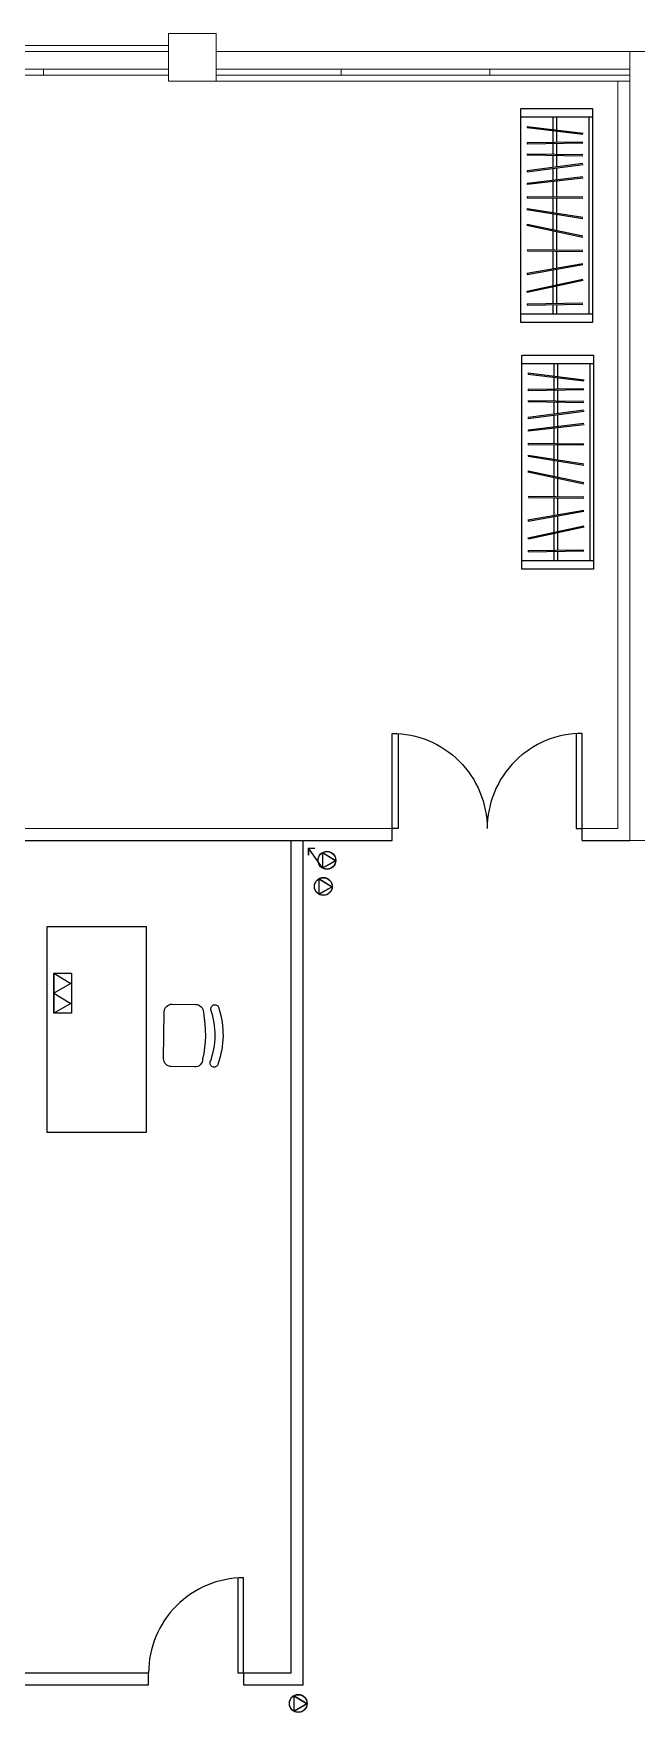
# Model space of a CAD drawing. Header units: millimetres. Extents: x 379 to 563, y 812 to 870.
# Drawn here: x 447.43 to 452.51, y 841.2 to 855.33 of the extents above; entities that cross this region are included whole.
import ezdxf

# ---------------------------------------------------------------- set-up
doc = ezdxf.new("R2010")
doc.units = ezdxf.units.MM
for name, color, linetype in [('LAYOUT', 6, 'Continuous'), ('mobiliario', 140, 'Continuous'), ('pontos', 72, 'Continuous')]:
    doc.layers.add(name, color=color, linetype=linetype)

msp = doc.modelspace()

# ---------------------------------------------------------------- linework, layer by layer
for p, q in [((450.45, 848.54), (450.45, 848.64)), ((452.05, 848.54), (452.05, 848.64)), ((442.4, 848.54), (450.45, 848.54)), ((449.6, 841.534), (449.6, 848.54)), ((449.7, 841.434), (449.7, 848.54)), ((452.05, 848.54), (452.45, 848.54)), ((438.1, 841.534), (448.4, 841.534)), ((438.1, 841.434), (448.4, 841.434)), ((448.4, 841.434), (448.4, 841.534)), ((449.2, 841.534), (449.6, 841.534)), ((449.2, 841.534), (449.2, 841.434)), ((449.2, 841.434), (449.7, 841.434))]:
    msp.add_line(p, q)
at = {"color": 7, "lineweight": 0}
for points in [[(448.567, 854.928), (448.968, 854.928), (448.968, 855.329), (448.567, 855.329), (448.567, 854.928), (448.567, 854.928)], [(440.213, 855.229), (448.567, 855.229)], [(440.213, 855.179), (448.567, 855.179)], [(448.968, 855.179), (457.335, 855.179)], [(452.45, 848.54), (452.45, 855.179)], [(440.213, 855.028), (448.567, 855.028)], [(447.515, 854.978), (447.515, 855.028)], [(448.968, 855.028), (452.45, 855.028)], [(450.02, 854.978), (450.02, 855.028)], [(451.273, 854.978), (451.273, 855.028)], [(440.213, 854.978), (448.567, 854.978)], [(442.4, 854.978), (442.4, 848.64), (450.45, 848.64)], [(448.968, 854.978), (452.45, 854.978)], [(448.968, 854.928), (452.45, 854.928)], [(452.05, 848.64), (452.35, 848.64), (452.35, 854.928)], [(452.45, 848.54), (455.155, 848.54)]]:
    msp.add_lwpolyline(points, dxfattribs=at)
for points in [[(450.5, 849.44), (450.5, 848.64), (450.45, 848.64), (450.45, 849.44, -0.414214), (451.25, 848.64)], [(452, 849.44), (452, 848.64), (452.05, 848.64), (452.05, 849.44, 0.414214), (451.25, 848.64)], [(449.15, 842.334), (449.15, 841.534), (449.2, 841.534), (449.2, 842.334, 0.414214), (448.4, 841.534)]]:
    msp.add_lwpolyline(points, format="xyb")
at = {"layer": 'LAYOUT'}
for p, q in [((451.532, 852.898), (451.532, 854.698)), ((451.536, 854.698), (452.136, 854.698)), ((451.536, 854.628), (452.136, 854.628)), ((451.806, 854.522), (451.806, 854.628)), ((451.836, 854.519), (451.836, 854.628)), ((452.106, 854.628), (452.106, 852.968)), ((452.136, 854.698), (452.136, 852.898)), ((451.587, 854.548), (451.586, 854.539)), ((451.586, 854.539), (452.056, 854.482)), ((451.587, 854.548), (452.057, 854.492)), ((451.806, 854.412), (451.806, 854.512)), ((451.836, 854.413), (451.836, 854.509)), ((452.056, 854.416), (451.586, 854.409)), ((451.586, 854.409), (451.586, 854.399)), ((452.056, 854.406), (451.586, 854.399)), ((451.586, 854.318), (452.056, 854.311)), ((451.586, 854.318), (451.586, 854.308)), ((451.586, 854.308), (452.056, 854.301)), ((451.806, 854.314), (451.806, 854.402)), ((451.806, 854.202), (451.806, 854.304)), ((451.836, 854.314), (451.836, 854.403)), ((451.836, 854.206), (451.836, 854.304)), ((452.056, 854.235), (451.586, 854.173)), ((451.586, 854.173), (451.587, 854.163)), ((452.057, 854.225), (451.587, 854.163)), ((451.806, 854.094), (451.806, 854.192)), ((451.836, 854.097), (451.836, 854.196)), ((452.056, 854.123), (451.586, 854.068)), ((451.586, 854.068), (451.587, 854.058)), ((452.057, 854.113), (451.587, 854.058)), ((451.806, 853.956), (451.806, 854.084)), ((451.836, 853.956), (451.836, 854.087)), ((451.586, 853.957), (452.056, 853.954)), ((451.586, 853.957), (451.586, 853.947)), ((451.586, 853.947), (452.056, 853.944)), ((451.586, 853.858), (452.056, 853.783)), ((451.586, 853.858), (451.586, 853.848)), ((451.806, 853.823), (451.806, 853.946)), ((451.836, 853.818), (451.836, 853.946)), ((451.584, 853.848), (452.054, 853.773)), ((451.584, 853.716), (452.054, 853.617)), ((451.586, 853.726), (452.056, 853.626)), ((451.586, 853.726), (451.586, 853.716)), ((451.806, 853.68), (451.806, 853.813)), ((451.836, 853.673), (451.836, 853.808)), ((451.806, 853.509), (451.806, 853.669)), ((451.836, 853.509), (451.836, 853.663)), ((451.586, 853.512), (452.056, 853.506)), ((451.586, 853.502), (452.056, 853.496)), ((451.806, 853.351), (451.806, 853.499)), ((451.836, 853.356), (451.836, 853.499)), ((451.584, 853.312), (452.054, 853.395)), ((451.586, 853.302), (452.056, 853.385)), ((451.586, 853.312), (451.586, 853.302)), ((451.806, 853.209), (451.806, 853.341)), ((451.836, 853.216), (451.836, 853.346)), ((451.586, 853.162), (452.056, 853.263)), ((451.588, 853.152), (451.586, 853.162)), ((451.588, 853.152), (452.058, 853.254)), ((451.806, 853.058), (451.806, 853.199)), ((451.836, 853.058), (451.836, 853.206)), ((451.586, 853.054), (452.056, 853.062)), ((451.586, 853.054), (451.586, 853.044)), ((451.586, 853.044), (452.056, 853.052)), ((451.806, 852.968), (451.806, 853.048)), ((451.836, 852.968), (451.836, 853.048)), ((452.136, 852.898), (451.532, 852.898)), ((452.136, 852.968), (451.536, 852.968)), ((451.541, 850.822), (451.541, 852.622)), ((451.545, 852.622), (452.145, 852.622)), ((452.145, 852.622), (452.145, 850.822)), ((451.545, 852.552), (452.145, 852.552)), ((451.596, 852.473), (451.595, 852.463)), ((451.595, 852.463), (452.065, 852.406)), ((451.596, 852.473), (452.066, 852.416)), ((451.815, 852.446), (451.815, 852.552)), ((451.845, 852.443), (451.845, 852.552)), ((452.115, 852.552), (452.115, 850.892)), ((452.065, 852.34), (451.595, 852.333)), ((451.595, 852.333), (451.595, 852.323)), ((452.065, 852.33), (451.595, 852.323)), ((451.815, 852.336), (451.815, 852.436)), ((451.815, 852.238), (451.815, 852.326)), ((451.845, 852.337), (451.845, 852.433)), ((451.845, 852.238), (451.845, 852.327)), ((451.595, 852.242), (452.065, 852.235)), ((451.595, 852.242), (451.595, 852.232)), ((451.595, 852.232), (452.065, 852.225)), ((451.815, 852.126), (451.815, 852.228)), ((451.845, 852.13), (451.845, 852.228)), ((452.065, 852.159), (451.595, 852.097)), ((451.595, 852.097), (451.596, 852.087)), ((452.065, 852.047), (451.595, 851.992)), ((452.066, 852.149), (451.596, 852.087)), ((452.066, 852.037), (451.596, 851.982)), ((451.815, 852.018), (451.815, 852.116)), ((451.845, 852.021), (451.845, 852.12)), ((451.595, 851.992), (451.596, 851.982)), ((451.595, 851.881), (452.065, 851.878)), ((451.595, 851.881), (451.595, 851.871)), ((451.815, 851.88), (451.815, 852.008)), ((451.845, 851.88), (451.845, 852.011)), ((451.594, 851.772), (452.064, 851.697)), ((451.595, 851.871), (452.065, 851.868)), ((451.595, 851.782), (452.065, 851.707)), ((451.595, 851.782), (451.595, 851.772)), ((451.815, 851.747), (451.815, 851.87)), ((451.815, 851.604), (451.815, 851.737)), ((451.845, 851.742), (451.845, 851.87)), ((451.593, 851.641), (452.063, 851.541)), ((451.595, 851.65), (452.065, 851.55)), ((451.595, 851.65), (451.595, 851.64)), ((451.845, 851.597), (451.845, 851.732)), ((451.815, 851.433), (451.815, 851.593)), ((451.845, 851.433), (451.845, 851.587)), ((451.593, 851.236), (452.063, 851.319)), ((451.595, 851.436), (452.065, 851.43)), ((451.595, 851.426), (452.065, 851.42)), ((451.815, 851.275), (451.815, 851.423)), ((451.845, 851.28), (451.845, 851.423)), ((451.595, 851.226), (452.065, 851.309)), ((451.595, 851.236), (451.595, 851.226)), ((451.595, 851.086), (452.065, 851.187)), ((451.597, 851.076), (452.067, 851.178)), ((451.815, 851.133), (451.815, 851.265)), ((451.845, 851.14), (451.845, 851.27)), ((451.597, 851.076), (451.595, 851.086)), ((451.815, 850.982), (451.815, 851.123)), ((451.845, 850.982), (451.845, 851.13)), ((452.145, 850.892), (451.545, 850.892)), ((451.595, 850.978), (452.065, 850.986)), ((451.595, 850.978), (451.595, 850.968)), ((451.595, 850.968), (452.065, 850.976)), ((451.815, 850.892), (451.815, 850.972)), ((451.845, 850.892), (451.845, 850.972)), ((452.145, 850.822), (451.541, 850.822))]:
    msp.add_line(p, q, dxfattribs=at)
at = {"layer": 'mobiliario'}
msp.add_line((448.952, 846.631), (448.952, 846.631), dxfattribs=at)
msp.add_lwpolyline([(448.383, 847.812), (447.545, 847.812), (447.545, 846.083), (448.383, 846.083)], close=True, dxfattribs=at)
for points in [[(448.796, 847.16, -0.414214), (448.861, 847.093, -0.100929), (448.855, 846.698, -0.414214), (448.789, 846.633), (448.591, 846.636, -0.414214), (448.526, 846.703), (448.532, 847.097, -0.414214), (448.598, 847.162)], [(448.959, 847.157), (448.959, 847.157, -0.414214), (448.991, 847.124, -0.167087), (448.985, 846.663, -0.414214), (448.952, 846.631, -0.414214), (448.919, 846.664), (448.919, 846.676, 0.175685), (448.925, 847.114), (448.925, 847.125, -0.414214)]]:
    msp.add_lwpolyline(points, format="xyb", close=True, dxfattribs=at)
at = {"layer": 'pontos'}
for p, q in [((449.863, 848.309), (449.747, 848.475)), ((449.747, 848.475), (449.747, 848.414)), ((449.747, 848.414), (449.747, 848.475)), ((449.747, 848.475), (449.8, 848.475)), ((449.863, 848.439), (449.863, 848.307)), ((449.863, 848.439), (449.976, 848.371)), ((449.863, 848.437), (449.863, 848.305)), ((449.863, 848.437), (449.976, 848.369)), ((449.976, 848.371), (449.863, 848.307)), ((449.976, 848.369), (449.863, 848.305)), ((449.833, 848.218), (449.833, 848.086)), ((449.833, 848.218), (449.946, 848.15)), ((449.833, 848.216), (449.833, 848.084)), ((449.833, 848.216), (449.946, 848.148)), ((449.946, 848.15), (449.833, 848.086)), ((449.946, 848.148), (449.833, 848.084)), ((447.602, 847.422), (447.602, 847.254)), ((447.602, 847.422), (447.745, 847.335)), ((447.745, 847.335), (447.602, 847.254)), ((447.602, 847.253), (447.602, 847.085)), ((447.602, 847.253), (447.745, 847.167)), ((447.745, 847.167), (447.602, 847.085)), ((449.622, 841.344), (449.622, 841.212)), ((449.622, 841.344), (449.734, 841.276)), ((449.622, 841.342), (449.622, 841.21)), ((449.622, 841.342), (449.734, 841.274)), ((449.734, 841.276), (449.622, 841.212)), ((449.734, 841.274), (449.622, 841.21))]:
    msp.add_line(p, q, dxfattribs=at)
msp.add_lwpolyline([(447.75, 847.423), (447.75, 847.085), (447.602, 847.085), (447.602, 847.423)], close=True, dxfattribs=at)
for centre in [(449.901, 848.373), (449.901, 848.371), (449.871, 848.153), (449.871, 848.151), (449.66, 841.278), (449.66, 841.276)]:
    msp.add_circle(centre, 0.0747, dxfattribs=at)

doc.saveas('drawing.dxf')
